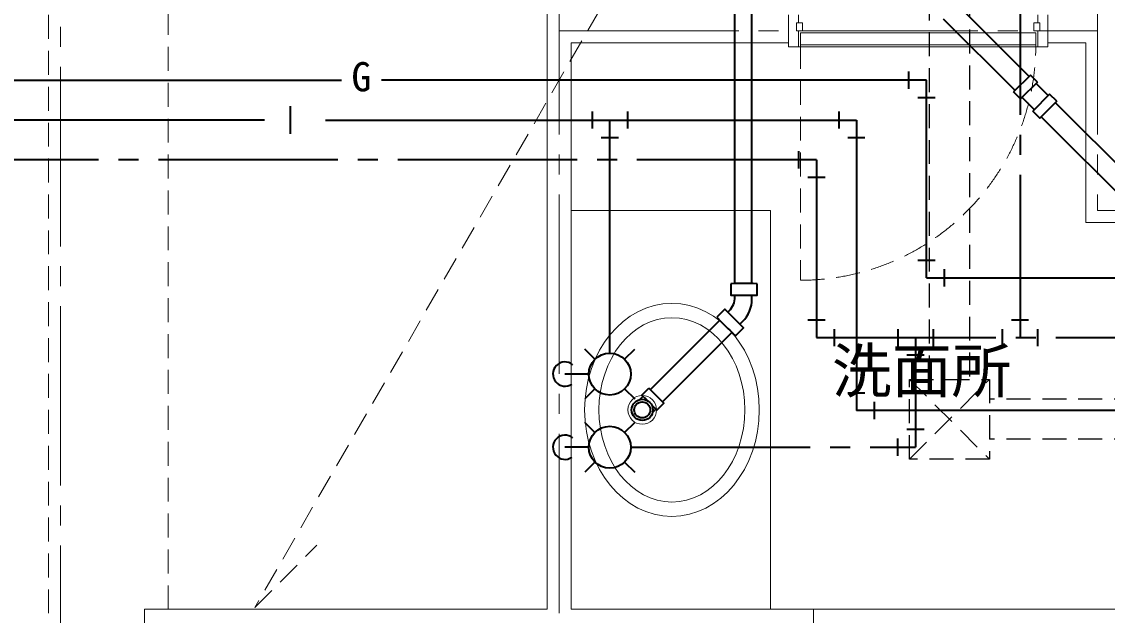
# Model space of a CAD drawing. Units: millimetres at full size, sheet at 1:50; details may follow other scales. Extents: x -9674 to 9699, y -6794 to 6791.
# Drawn here: x -2700 to 22, y 787 to 2275 of the extents above; entities that cross this region are included whole.
import ezdxf
from ezdxf.enums import TextEntityAlignment as Align

# ---------------------------------------------------------------- set-up
doc = ezdxf.new("R2010")
doc.units = ezdxf.units.MM
doc.header["$LTSCALE"] = 50
doc.linetypes.add('CHAIN2', pattern=[12, 9, -1, 1, -1])
doc.linetypes.add('DASHED1', pattern=[1.8, 1.2, -0.6])
for name, color, linetype, lineweight in [('1-0_芯', 134, 'CHAIN2', 9), ('1-2_間仕切', 134, 'Continuous', 9), ('1-3_建具', 134, 'Continuous', 9), ('1-5_設備', 134, 'Continuous', 9), ('1-C_梁', 134, 'DASHED1', 9), ('2-0_芯', 3, 'Continuous', 35), ('2-3_建具', 4, 'Continuous', 35), ('2-9_金物', 1, 'CHAIN2', 35), ('2-A_文字', 6, 'Continuous', 35), ('2-C', 2, 'DASHED1', 25)]:
    doc.layers.add(name, color=color, linetype=linetype, lineweight=lineweight)
doc.layers.add('1-A_文字', color=134, linetype='Continuous')
doc.styles.add('ＭＳ ゴシック', font='')
doc.styles.get('ＭＳ ゴシック').set_extended_font_data('MS Gothic')

msp = doc.modelspace()

# ---------------------------------------------------------------- linework, layer by layer
at = {"layer": '1-0_芯'}
for p, q in [((-2602.5, -3688.13), (-2602.5, 4241.87)), ((-1352.5, 4241.87), (-1352.5, 771.87)), ((-2.5, 4241.87), (-2.5, 1801.87)), ((-1352.5, 2251.87), (-2.5, 2251.87)), ((-2.5, 1801.87), (1897.5, 1801.87))]:
    msp.add_line(p, q, dxfattribs=at)
at = {"layer": '1-2_間仕切'}
for p, q in [((-1382.5, 3116.87), (-1382.5, 801.87)), ((-1322.5, 2221.87), (-1322.5, 801.87)), ((-1322.5, 2221.87), (-777.5, 2221.87)), ((-152.5, 2211.87), (-752.5, 2211.87)), ((-127.5, 2221.87), (-32.5, 2221.87)), ((-32.5, 2221.87), (-32.5, 1771.87)), ((-32.5, 1771.87), (135.5, 1771.87)), ((-2392.5, 741.87), (-2392.5, 801.87)), ((-2392.5, 801.87), (-1382.5, 801.87)), ((-1322.5, 801.87), (-715, 801.87)), ((-715, 754.37), (-715, 801.87))]:
    msp.add_line(p, q, dxfattribs=at)
at = {"layer": '1-3_建具'}
for p, q in [((-777.5, 2211.87), (-777.5, 2291.87)), ((-752.5, 2291.87), (-752.5, 2271.87)), ((-152.5, 2291.87), (-152.5, 2271.87)), ((-127.5, 2211.87), (-127.5, 2291.87)), ((-757.5, 2251.87), (-757.5, 2271.87)), ((-757.5, 2271.87), (-742.5, 2271.87)), ((-742.5, 2271.87), (-742.5, 2251.87)), ((-162.5, 2251.87), (-162.5, 2271.87)), ((-162.5, 2271.87), (-147.5, 2271.87)), ((-742.5, 2251.87), (-757.5, 2251.87)), ((-752.5, 2251.87), (-752.5, 2211.87)), ((-747.5, 2246.87), (-747.5, 2216.87)), ((-157.5, 2246.87), (-747.5, 2246.87)), ((-157.5, 2216.87), (-157.5, 2246.87)), ((-152.5, 2251.87), (-152.5, 2211.87)), ((-752.5, 2211.87), (-777.5, 2211.87)), ((-747.5, 2216.87), (-157.5, 2216.87)), ((-127.5, 2211.87), (-152.5, 2211.87)), ((60, 801.87), (-715, 801.87))]:
    msp.add_line(p, q, dxfattribs=at)
at = {"layer": '1-3_建具', "linetype": 'DASHED1'}
msp.add_line((-747.5, 2216.87), (-747.5, 1626.87), dxfattribs=at)
at = {"layer": '1-3_建具'}
msp.add_lwpolyline([(-147.5, 2271.87), (-147.5, 2251.87), (-162.5, 2251.87)], dxfattribs=at)
at = {"layer": '1-3_建具', "linetype": 'DASHED1'}
msp.add_arc((-747.5, 2216.87), 590, 270, 0, dxfattribs=at)
at = {"layer": '1-5_設備'}
msp.add_lwpolyline([(-1322.5, 1801.87), (-822.5, 1801.87), (-822.5, 801.87)], dxfattribs=at)
msp.add_circle((-1144.26, 1301.87), 36, dxfattribs=at)
for major_axis, ratio in [((0, -267), 0.8202), ((0, -231), 0.7922)]:
    msp.add_ellipse((-1069.86, 1301.87), major_axis=major_axis, ratio=ratio, dxfattribs=at)
at = {"layer": '1-C_梁'}
for p, q in [((-2632.5, -108.13), (-2632.5, 3116.87)), ((-2332.5, 801.87), (-2332.5, 3116.87))]:
    msp.add_line(p, q, dxfattribs=at)
at = {"layer": '2-0_芯'}
for p, q in [((-174.35, 2137.89), (-353.56, 2317.1)), ((-911.89, 1618.34), (-911.89, 2299.09)), ((-869.16, 1618.38), (-869.15, 2299.09)), ((-209.71, 2102.54), (-388.91, 2281.75)), ((-170.82, 2141.43), (-213.24, 2099)), ((-153.14, 2123.75), (-170.82, 2141.43)), ((-126.4, 2089.94), (-156.67, 2120.22)), ((-161.76, 2054.59), (-192.03, 2084.86)), ((-122.86, 2093.48), (-165.29, 2051.05)), ((-105.19, 2075.8), (-122.86, 2093.48)), ((849.64, 1113.9), (-108.72, 2072.27)), ((814.29, 1078.54), (-144.08, 2036.91)), ((-911.89, 1585.16), (-911.89, 1589.85)), ((-869.16, 1579.88), (-869.16, 1589.85)), ((-949.88, 1526.46), (-1124.02, 1352.33)), ((-926.54, 1549.8), (-929.74, 1546.61)), ((-892.59, 1523.32), (-899.52, 1516.39)), ((-919.69, 1496.21), (-1093.8, 1322.11)), ((-1149.97, 1328.26), (-1142.28, 1335.95)), ((-1145.07, 1338.75), (-1127.75, 1356.07)), ((-1090.06, 1318.38), (-1127.75, 1356.07)), ((-1107.39, 1301.05), (-1119.3, 1312.97)), ((-1107.39, 1301.05), (-1090.06, 1318.38)), ((-1117.86, 1296.16), (-1110.18, 1303.85))]:
    msp.add_line(p, q, dxfattribs=at)
for points in [[(-153.14, 2123.75), (-195.56, 2081.33), (-213.24, 2099)], [(-105.19, 2075.8), (-147.61, 2033.37), (-165.29, 2051.05)], [(-922.52, 1617.85), (-922.52, 1589.85), (-856.17, 1589.85), (-856.17, 1617.85)], [(-910.14, 1487.42), (-890.35, 1507.22), (-937.27, 1554.13), (-957.06, 1534.34)], [(-1133.16, 1326.82), (-1145.07, 1338.75), (-1127.75, 1356.07)], [(-1107.39, 1301.05), (-1090.06, 1318.38), (-1127.75, 1356.07)]]:
    msp.add_lwpolyline(points, dxfattribs=at)
msp.add_circle((-1144.26, 1301.87), 20, dxfattribs=at)
for centre, radius, start, end in [((-961.89, 1585.16), 50, 314.99907, 0), ((-949.16, 1579.88), 80, 315, 359.99907)]:
    msp.add_arc(centre, radius, start, end, dxfattribs=at)
for centre, major_axis in [((-889.35, 1617.85), (-33.17, 0)), ((-933.6, 1510.88), (23.46, -23.46))]:
    msp.add_ellipse(centre, major_axis=major_axis, ratio=0.020361, start_param=3.1415927, end_param=6.2831853, dxfattribs=at)
msp.add_ellipse((-1144.26, 1301.87), major_axis=(26.65, 0), ratio=0.999793, dxfattribs=at)
at = {"layer": '2-3_建具'}
for p, q in [((-476.14, 2106.92), (-476.14, 2150.12)), ((-3530.98, 2128.52), (-1898.35, 2128.52)), ((-431.85, 2128.52), (-1798.35, 2128.52)), ((-431.85, 1633.03), (-431.85, 2128.52)), ((-410.25, 2084.23), (-453.45, 2084.23)), ((-453.45, 1677.33), (-410.25, 1677.33)), ((-431.85, 1633.03), (685.3, 1633.03)), ((-387.55, 1654.63), (-387.55, 1611.43))]:
    msp.add_line(p, q, dxfattribs=at)
at = {"layer": '2-9_金物'}
for p, q in [((-197.2, 3091.48), (-197.2, 1483.03)), ((-751.73, 1906.92), (-751.73, 1950.12)), ((-707.43, 1928.52), (-3430.98, 1928.52)), ((-707.43, 1928.52), (-707.43, 1483.03)), ((-685.83, 1884.23), (-729.03, 1884.23)), ((-729.03, 1527.33), (-685.83, 1527.33)), ((-218.8, 1527.33), (-175.6, 1527.33)), ((-663.14, 1504.63), (-663.14, 1461.43)), ((-503.65, 1504.63), (-503.65, 1461.43)), ((-415.06, 1504.63), (-415.06, 1461.43)), ((-241.49, 1461.43), (-241.49, 1504.63)), ((-152.9, 1461.43), (-152.9, 1504.63)), ((-707.43, 1483.03), (2314.08, 1483.03)), ((-459.35, 1483.03), (-459.35, 1208.15)), ((-437.75, 1438.74), (-480.95, 1438.74)), ((-437.75, 1252.45), (-480.95, 1252.45)), ((-503.65, 1186.55), (-503.65, 1229.75)), ((-1173.02, 1208.15), (-459.35, 1208.15))]:
    msp.add_line(p, q, dxfattribs=at)
at = {"layer": '2-9_金物', "linetype": 'Continuous'}
for p, q in [((-1262.73, 1245.31), (-1287.95, 1270.53)), ((-1188.41, 1245.31), (-1163.19, 1270.53)), ((-1278.12, 1208.15), (-1337.96, 1208.15)), ((-1262.73, 1170.99), (-1287.95, 1145.78)), ((-1188.41, 1170.99), (-1163.19, 1145.78))]:
    msp.add_line(p, q, dxfattribs=at)
msp.add_circle((-1225.57, 1208.15), 52.55, dxfattribs=at)
msp.add_arc((-1337.96, 1208.15), 30.34, 50.49, 304.849, dxfattribs=at)
at = {"layer": '2-A_文字'}
for p, q in [((-2026.38, 1994.11), (-2026.38, 2062.94)), ((-1269.87, 2050.12), (-1269.87, 2006.92)), ((-1181.28, 2050.12), (-1181.28, 2006.92)), ((-651.73, 2050.12), (-651.73, 2006.92)), ((-2090.89, 2028.52), (-3530.98, 2028.52)), ((-1938.48, 2028.52), (-607.43, 2028.52)), ((-1225.57, 1444.17), (-1225.57, 2028.52)), ((-607.43, 2028.52), (-607.43, 1300.02)), ((-1203.97, 1984.23), (-1247.17, 1984.23)), ((-585.83, 1984.23), (-629.03, 1984.23)), ((-1262.73, 1428.78), (-1287.95, 1454)), ((-1188.41, 1428.78), (-1163.19, 1454)), ((-1278.12, 1391.62), (-1337.96, 1391.62)), ((-1262.73, 1354.46), (-1287.95, 1329.24)), ((-1188.41, 1354.46), (-1163.19, 1329.24)), ((-629.03, 1344.31), (-585.83, 1344.31)), ((-563.14, 1321.62), (-563.14, 1278.42)), ((1233.64, 1300.02), (-607.43, 1300.02))]:
    msp.add_line(p, q, dxfattribs=at)
msp.add_circle((-1225.57, 1391.62), 52.55, dxfattribs=at)
msp.add_arc((-1337.96, 1391.62), 30.34, 50.49, 304.849, dxfattribs=at)
at = {"layer": '2-C'}
for p, q in [((-424.04, 1378.41), (-424.04, 2705.45)), ((-324.04, 2705.45), (-324.04, 1378.41)), ((-474.04, 1378.41), (-274.04, 1178.41)), ((-474.04, 1178.41), (-274.04, 1378.41)), ((549, 1328.41), (-274.04, 1328.41)), ((549, 1228.41), (-274.04, 1228.41))]:
    msp.add_line(p, q, dxfattribs=at)
at = {"layer": '2-C', "color": 7, "lineweight": 9}
for p, q in [((-1205.62, 2382.88), (-2115.66, 806.64)), ((-2115.66, 806.64), (-1959.9, 962.4))]:
    msp.add_line(p, q, dxfattribs=at)
at = {"layer": '2-C'}
msp.add_lwpolyline([(-474.04, 1378.41), (-274.04, 1378.41), (-274.04, 1178.41), (-474.04, 1178.41)], close=True, dxfattribs=at)

# ---------------------------------------------------------------- texts
at = {"layer": '1-A_文字', "style": 'ＭＳ ゴシック'}
msp.add_text('洗面所', height=110, dxfattribs=at).set_placement((-668.79, 1311.97), align=Align.BOTTOM_LEFT)
at = {"layer": '2-3_建具', "color": 7, "style": 'ＭＳ ゴシック'}
msp.add_text('G', height=73.31, dxfattribs=at).set_placement((-1873.35, 2078.52), align=Align.BOTTOM_LEFT)

doc.saveas('drawing.dxf')
